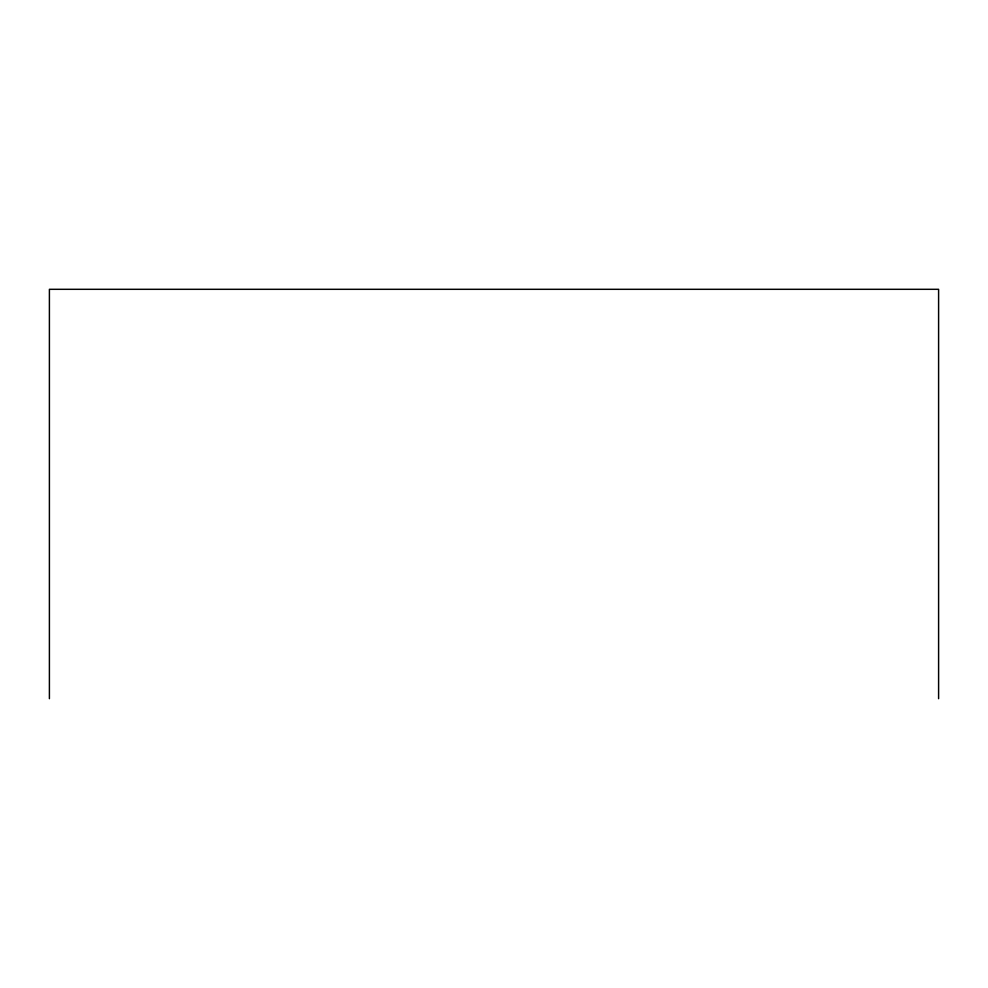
<?xml version="1.0" encoding="UTF-8"?>
<svg xmlns="http://www.w3.org/2000/svg" width="988" height="988" viewBox="0 0 988 988"><rect width="100%" height="100%" fill="white"/><g stroke="black" fill="none" stroke-linecap="round" stroke-linejoin="round"><path stroke-width="1.48" d="M938.6 698.689L938.6 289.311L49.4 289.311L49.4 698.689"/></g></svg>
